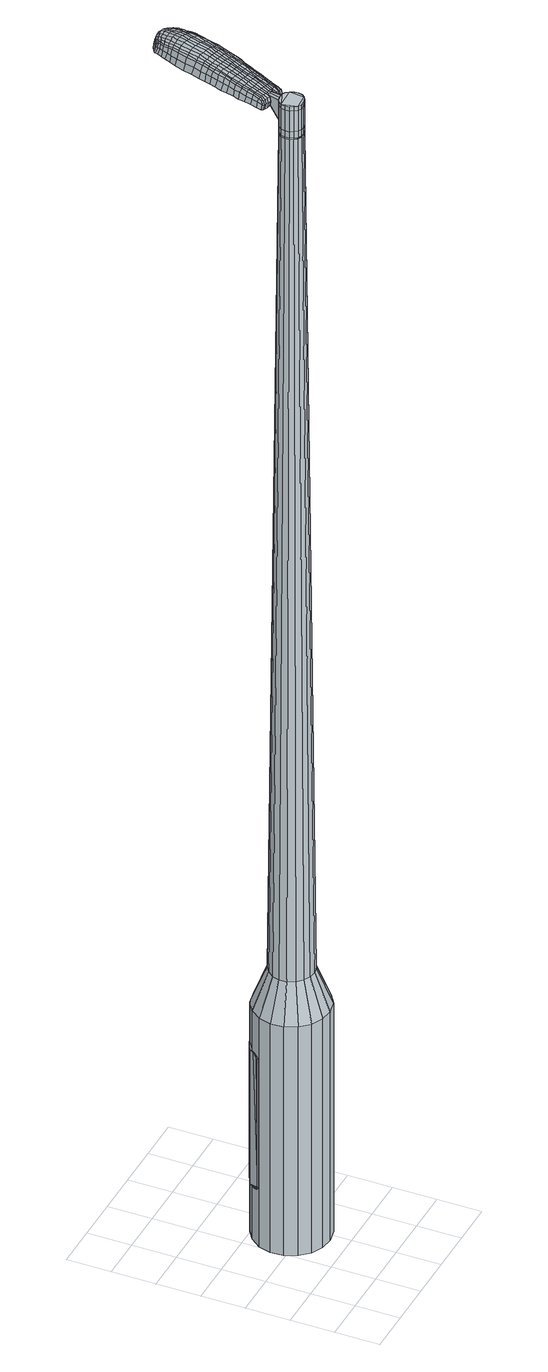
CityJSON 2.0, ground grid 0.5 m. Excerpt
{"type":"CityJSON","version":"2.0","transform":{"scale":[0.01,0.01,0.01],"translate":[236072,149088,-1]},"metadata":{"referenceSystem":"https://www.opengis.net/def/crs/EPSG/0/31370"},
"CityObjects":{
"object1":{"type":"GenericCityObject","attributes":{"cluster":45,"mean_distance_to_centroid":0.279,"new_centroid_x":236072.91,"new_centroid_y":149089.1,"mean_distance_to_camera":8.33,"H1":5.78,"H2":6.01,"Z_final":117.02,"cluster2":-1,"proj_x":236078.48,"proj_y":149090.77,"id_line":90866,"bearing_l":163.28,"distance":5.81,"orientation":"right","G_obj":73.28},"geometry":[{"type":"MultiSurface","lod":"2","boundaries":[[[0,1,2,3]],[[1,4,5,2]],[[4,6,7,5]],[[6,8,9,7]],[[8,10,11,9]],[[10,12,13,11]],[[12,14,15,13]],[[14,16,17,15]],[[16,18,19,17]],[[18,20,21,19]],[[20,22,23,21]],[[22,24,25,23]],[[24,26,27,25]],[[26,28,29,27]],[[28,30,31,29]],[[30,32,33,31]],[[32,34,35,33]],[[34,0,3,35]],[[36,37,38,39]],[[38,40,41,42]],[[41,43,42]],[[42,44,45,46]],[[45,47,46]],[[46,48,49,50]],[[49,51,50]],[[42,46,50,38]],[[50,52,39,38]],[[53,36,39]],[[2,5,7,35]],[[7,9,11,15]],[[11,13,15]],[[15,17,19,23]],[[19,21,23]],[[23,25,27,31]],[[27,29,31]],[[15,23,31,7]],[[31,33,35,7]],[[3,2,35]],[[1,0,54,55]],[[0,34,56,54]],[[34,32,57,56]],[[32,30,58,57]],[[30,28,59,58]],[[28,26,60,59]],[[26,24,61,60]],[[24,22,62,61]],[[22,20,63,62]],[[20,18,64,63]],[[18,16,65,64]],[[16,14,66,65]],[[14,12,67,66]],[[12,10,68,67]],[[10,8,69,68]],[[8,6,70,69]],[[6,4,71,70]],[[4,1,55,71]],[[55,54,72,73]],[[54,56,74,72]],[[56,57,75,74]],[[57,58,76,75]],[[58,59,77,76]],[[59,60,78,77]],[[60,61,79,78]],[[61,62,80,79]],[[62,63,81,80]],[[63,64,82,81]],[[64,65,83,82]],[[65,66,84,83]],[[66,67,85,84]],[[67,68,86,85]],[[68,69,87,86]],[[69,70,88,87]],[[70,71,89,88]],[[71,55,73,89]],[[90,91,92,93]],[[74,94,91,90]],[[75,95,94,74]],[[96,97,95,75]],[[77,98,97,96]],[[78,99,98,77]],[[79,100,99,78]],[[80,101,100,79]],[[102,103,101,80]],[[104,105,103,102]],[[83,106,105,104]],[[84,107,106,83]],[[108,109,107,84]],[[110,111,109,108]],[[112,113,111,110]],[[114,115,113,112]],[[89,116,115,114]],[[93,92,116,89]],[[117,118,119,120]],[[121,117,120,122]],[[123,121,122,124]],[[125,123,124,126]],[[127,125,126,128]],[[129,127,128,130]],[[131,129,130,132]],[[133,131,132,134]],[[135,133,134,136]],[[137,135,136,138]],[[139,137,138,140]],[[141,139,140,142]],[[143,141,142,144]],[[145,143,144,146]],[[147,145,146,148]],[[149,147,148,150]],[[73,72,90,93]],[[72,74,90]],[[76,96,75]],[[76,77,96]],[[81,102,80]],[[81,82,104,102]],[[82,83,104]],[[85,108,84]],[[85,86,110,108]],[[86,87,112,110]],[[87,88,114,112]],[[88,89,114]],[[73,93,89]],[[151,152,92,91]],[[152,116,92]],[[153,115,116]],[[153,154,113,115]],[[154,155,111,113]],[[155,156,109,111]],[[156,107,109]],[[157,105,106]],[[157,158,103,105]],[[158,101,103]],[[159,97,98]],[[159,95,97]],[[151,91,94]],[[39,52,149,160]],[[152,151,161,150]],[[53,39,160,118]],[[151,94,119,161]],[[36,53,118,117]],[[94,95,120,119]],[[37,36,117,121]],[[95,159,122,120]],[[38,37,121,123]],[[159,98,124,122]],[[40,38,123,125]],[[98,99,126,124]],[[41,40,125,127]],[[99,100,128,126]],[[43,41,127,129]],[[100,101,130,128]],[[42,43,129,131]],[[101,158,132,130]],[[44,42,131,133]],[[158,157,134,132]],[[45,44,133,135]],[[157,106,136,134]],[[47,45,135,137]],[[106,107,138,136]],[[46,47,137,139]],[[107,156,140,138]],[[48,46,139,141]],[[156,155,142,140]],[[49,48,141,143]],[[155,154,144,142]],[[51,49,143,145]],[[154,153,146,144]],[[50,51,145,147]],[[153,116,148,146]],[[52,50,147,149]],[[116,152,150,148]],[[149,150,162,163]],[[150,161,164,162]],[[161,119,165,164]],[[119,118,166,165]],[[118,160,167,166]],[[160,149,163,167]],[[168,169,170,171]],[[172,168,171,173]],[[168,172,174,175]],[[169,168,175,176]],[[177,178,179,180]],[[181,177,180,182]],[[177,181,183,184]],[[178,177,184,185]],[[186,187,188,189]],[[190,186,189,191]],[[186,190,192,193]],[[187,186,193,194]],[[195,196,197,198]],[[199,195,198,200]],[[195,199,201,202]],[[196,195,202,203]],[[204,205,206,207]],[[208,204,207,209]],[[204,208,210,211]],[[205,204,211,212]],[[213,214,215,216]],[[217,213,216,218]],[[213,217,219,220]],[[214,213,220,221]],[[222,223,224,225]],[[214,222,225,215]],[[222,214,221,226]],[[223,222,226,227]],[[228,229,230,231]],[[223,228,231,224]],[[228,223,227,232]],[[229,228,232,233]],[[234,172,173,235]],[[229,234,235,230]],[[234,229,233,236]],[[172,234,236,174]],[[237,238,239,240]],[[241,237,240,242]],[[237,241,243,244]],[[238,237,244,245]],[[246,247,248,249]],[[238,246,249,239]],[[246,238,245,250]],[[247,246,250,251]],[[252,253,254,255]],[[247,252,255,248]],[[252,247,251,256]],[[253,252,256,257]],[[258,259,260,261]],[[253,258,261,254]],[[258,253,257,262]],[[259,258,262,263]],[[264,169,176,265]],[[259,264,265,260]],[[264,259,263,266]],[[169,264,266,170]],[[267,268,269,270]],[[271,267,270,272]],[[267,271,273,274]],[[268,267,274,275]],[[276,277,278,279]],[[268,276,279,269]],[[276,268,275,280]],[[277,276,280,281]],[[282,283,284,285]],[[277,282,285,278]],[[282,277,281,286]],[[283,282,286,287]],[[288,181,182,289]],[[283,288,289,284]],[[288,283,287,290]],[[181,288,290,183]],[[291,292,293,294]],[[295,291,294,296]],[[291,295,297,298]],[[292,291,298,299]],[[300,301,302,303]],[[292,300,303,293]],[[300,292,299,304]],[[301,300,304,305]],[[306,307,308,309]],[[301,306,309,302]],[[306,301,305,310]],[[307,306,310,311]],[[312,313,314,315]],[[307,312,315,308]],[[312,307,311,316]],[[313,312,316,317]],[[318,178,185,319]],[[313,318,319,314]],[[318,313,317,320]],[[178,318,320,179]],[[321,207,206,322]],[[323,321,322,324]],[[321,323,325,326]],[[207,321,326,209]],[[327,323,324,328]],[[329,327,328,330]],[[327,329,331,332]],[[323,327,332,325]],[[333,329,330,334]],[[335,333,334,336]],[[333,335,337,338]],[[329,333,338,331]],[[339,335,336,340]],[[341,339,340,342]],[[339,341,343,344]],[[335,339,344,337]],[[345,341,342,346]],[[196,345,346,197]],[[345,196,203,347]],[[341,345,347,343]],[[348,349,194,193]],[[350,348,193,192]],[[348,350,351,352]],[[349,348,352,353]],[[354,355,353,352]],[[356,354,352,351]],[[354,356,357,358]],[[355,354,358,359]],[[360,361,359,358]],[[362,360,358,357]],[[360,362,363,364]],[[361,360,364,365]],[[366,367,365,364]],[[368,366,364,363]],[[366,368,201,199]],[[367,366,199,200]],[[369,370,371,372]],[[271,369,372,273]],[[369,271,272,373]],[[370,369,373,374]],[[375,190,191,376]],[[370,375,376,371]],[[375,370,374,377]],[[190,375,377,192]],[[378,379,380,381]],[[217,378,381,219]],[[378,217,218,382]],[[379,378,382,383]],[[384,385,386,387]],[[379,384,387,380]],[[384,379,383,388]],[[385,384,388,389]],[[390,187,194,391]],[[385,390,391,386]],[[390,385,389,392]],[[187,390,392,188]],[[393,394,395,396]],[[175,393,396,176]],[[393,175,174,397]],[[394,393,397,398]],[[399,400,401,402]],[[394,399,402,395]],[[399,394,398,403]],[[400,399,403,404]],[[405,198,197,406]],[[400,405,406,401]],[[405,400,404,407]],[[198,405,407,200]],[[408,409,410,411]],[[180,408,411,182]],[[408,180,179,412]],[[409,408,412,413]],[[414,202,201,415]],[[409,414,415,410]],[[414,409,413,416]],[[202,414,416,203]],[[417,418,419,420]],[[295,417,420,297]],[[417,295,296,421]],[[418,417,421,422]],[[423,208,209,424]],[[418,423,424,419]],[[423,418,422,425]],[[208,423,425,210]],[[426,427,428,429]],[[241,426,429,243]],[[426,241,242,430]],[[427,426,430,431]],[[432,433,434,435]],[[427,432,435,428]],[[432,427,431,436]],[[433,432,436,437]],[[438,205,212,439]],[[433,438,439,434]],[[438,433,437,440]],[[205,438,440,206]],[[441,442,431,430]],[[240,441,430,242]],[[441,240,239,443]],[[442,441,443,444]],[[445,446,437,436]],[[442,445,436,431]],[[445,442,444,447]],[[446,445,447,448]],[[449,322,206,440]],[[446,449,440,437]],[[449,446,448,450]],[[322,449,450,324]],[[451,452,453,454]],[[298,451,454,299]],[[451,298,297,420]],[[452,451,420,419]],[[455,326,325,456]],[[452,455,456,453]],[[455,452,419,424]],[[326,455,424,209]],[[457,458,444,443]],[[249,457,443,239]],[[457,249,248,459]],[[458,457,459,460]],[[461,462,448,447]],[[458,461,447,444]],[[461,458,460,463]],[[462,461,463,464]],[[465,328,324,450]],[[462,465,450,448]],[[465,462,464,466]],[[328,465,466,330]],[[467,468,469,470]],[[304,467,470,305]],[[467,304,299,454]],[[468,467,454,453]],[[471,332,331,472]],[[468,471,472,469]],[[471,468,453,456]],[[332,471,456,325]],[[473,474,460,459]],[[255,473,459,248]],[[473,255,254,475]],[[474,473,475,476]],[[477,478,464,463]],[[474,477,463,460]],[[477,474,476,479]],[[478,477,479,480]],[[481,334,330,466]],[[478,481,466,464]],[[481,478,480,482]],[[334,481,482,336]],[[483,484,485,486]],[[310,483,486,311]],[[483,310,305,470]],[[484,483,470,469]],[[487,338,337,488]],[[484,487,488,485]],[[487,484,469,472]],[[338,487,472,331]],[[489,490,476,475]],[[261,489,475,254]],[[489,261,260,491]],[[490,489,491,492]],[[493,494,480,479]],[[490,493,479,476]],[[493,490,492,495]],[[494,493,495,496]],[[497,340,336,482]],[[494,497,482,480]],[[497,494,496,498]],[[340,497,498,342]],[[499,500,501,502]],[[316,499,502,317]],[[499,316,311,486]],[[500,499,486,485]],[[503,344,343,504]],[[500,503,504,501]],[[503,500,485,488]],[[344,503,488,337]],[[505,506,492,491]],[[265,505,491,260]],[[505,265,176,396]],[[506,505,396,395]],[[507,508,496,495]],[[506,507,495,492]],[[507,506,395,402]],[[508,507,402,401]],[[509,346,342,498]],[[508,509,498,496]],[[509,508,401,406]],[[346,509,406,197]],[[510,511,413,412]],[[320,510,412,179]],[[510,320,317,502]],[[511,510,502,501]],[[512,347,203,416]],[[511,512,416,413]],[[512,511,501,504]],[[347,512,504,343]],[[513,514,374,373]],[[270,513,373,272]],[[513,270,269,515]],[[514,513,515,516]],[[517,350,192,377]],[[514,517,377,374]],[[517,514,516,518]],[[350,517,518,351]],[[519,520,521,522]],[[220,519,522,221]],[[519,220,219,381]],[[520,519,381,380]],[[523,524,525,526]],[[520,523,526,521]],[[523,520,380,387]],[[524,523,387,386]],[[527,349,353,528]],[[524,527,528,525]],[[527,524,386,391]],[[349,527,391,194]],[[529,530,516,515]],[[279,529,515,269]],[[529,279,278,531]],[[530,529,531,532]],[[533,356,351,518]],[[530,533,518,516]],[[533,530,532,534]],[[356,533,534,357]],[[535,536,537,538]],[[226,535,538,227]],[[535,226,221,522]],[[536,535,522,521]],[[539,540,541,542]],[[536,539,542,537]],[[539,536,521,526]],[[540,539,526,525]],[[543,355,359,544]],[[540,543,544,541]],[[543,540,525,528]],[[355,543,528,353]],[[545,546,532,531]],[[285,545,531,278]],[[545,285,284,547]],[[546,545,547,548]],[[549,362,357,534]],[[546,549,534,532]],[[549,546,548,550]],[[362,549,550,363]],[[551,552,553,554]],[[232,551,554,233]],[[551,232,227,538]],[[552,551,538,537]],[[555,556,557,558]],[[552,555,558,553]],[[555,552,537,542]],[[556,555,542,541]],[[559,361,365,560]],[[556,559,560,557]],[[559,556,541,544]],[[361,559,544,359]],[[561,562,548,547]],[[289,561,547,284]],[[561,289,182,411]],[[562,561,411,410]],[[563,368,363,550]],[[562,563,550,548]],[[563,562,410,415]],[[368,563,415,201]],[[564,565,398,397]],[[236,564,397,174]],[[564,236,233,554]],[[565,564,554,553]],[[566,567,404,403]],[[565,566,403,398]],[[566,565,553,558]],[[567,566,558,557]],[[568,367,200,407]],[[567,568,407,404]],[[568,567,557,560]],[[367,568,560,365]],[[569,570,571,572]],[[572,571,573,574]],[[575,573,571,576]],[[576,571,570,577]],[[578,579,580,581]],[[581,580,582,583]],[[584,582,580,585]],[[585,580,579,586]],[[587,588,589,590]],[[590,589,591,592]],[[593,591,589,594]],[[594,589,588,595]],[[596,597,598,599]],[[599,598,600,601]],[[602,600,598,603]],[[603,598,597,604]],[[605,606,607,608]],[[608,607,609,610]],[[611,609,607,612]],[[612,607,606,613]],[[614,615,616,617]],[[617,616,618,619]],[[620,618,616,621]],[[621,616,615,622]],[[623,624,625,626]],[[626,625,615,614]],[[622,615,625,627]],[[627,625,624,628]],[[629,630,631,632]],[[632,631,624,623]],[[628,624,631,633]],[[633,631,630,634]],[[574,573,635,636]],[[636,635,630,629]],[[634,630,635,637]],[[637,635,573,575]],[[638,639,640,641]],[[641,640,642,643]],[[644,642,640,645]],[[645,640,639,646]],[[647,648,649,650]],[[650,649,639,638]],[[646,639,649,651]],[[651,649,648,652]],[[653,654,655,656]],[[656,655,648,647]],[[652,648,655,657]],[[657,655,654,658]],[[659,660,661,662]],[[662,661,654,653]],[[658,654,661,663]],[[663,661,660,664]],[[577,570,665,666]],[[666,665,660,659]],[[664,660,665,667]],[[667,665,570,569]],[[668,669,670,671]],[[671,670,672,673]],[[674,672,670,675]],[[675,670,669,676]],[[677,678,679,680]],[[680,679,669,668]],[[676,669,679,681]],[[681,679,678,682]],[[683,684,685,686]],[[686,685,678,677]],[[682,678,685,687]],[[687,685,684,688]],[[583,582,689,690]],[[690,689,684,683]],[[688,684,689,691]],[[691,689,582,584]],[[692,693,694,695]],[[695,694,696,697]],[[698,696,694,699]],[[699,694,693,700]],[[701,702,703,704]],[[704,703,693,692]],[[700,693,703,705]],[[705,703,702,706]],[[707,708,709,710]],[[710,709,702,701]],[[706,702,709,711]],[[711,709,708,712]],[[713,714,715,716]],[[716,715,708,707]],[[712,708,715,717]],[[717,715,714,718]],[[586,579,719,720]],[[720,719,714,713]],[[718,714,719,721]],[[721,719,579,578]],[[605,608,722,723]],[[723,722,724,725]],[[726,724,722,166]],[[166,722,608,610]],[[725,724,727,728]],[[728,727,729,730]],[[731,729,727,732]],[[732,727,724,726]],[[730,729,733,734]],[[734,733,735,736]],[[737,735,733,738]],[[738,733,729,731]],[[736,735,739,740]],[[740,739,741,742]],[[743,741,739,744]],[[744,739,735,737]],[[742,741,745,746]],[[746,745,597,596]],[[604,597,745,747]],[[747,745,741,743]],[[595,748,749,594]],[[594,749,750,593]],[[751,750,749,752]],[[752,749,748,753]],[[753,754,755,752]],[[752,755,756,751]],[[757,756,755,758]],[[758,755,754,759]],[[759,760,761,758]],[[758,761,762,757]],[[763,762,761,764]],[[764,761,760,765]],[[765,766,767,764]],[[764,767,768,763]],[[602,768,767,600]],[[600,767,766,601]],[[769,770,771,772]],[[772,771,672,674]],[[673,672,771,773]],[[773,771,770,774]],[[592,591,775,776]],[[776,775,770,769]],[[774,770,775,777]],[[777,775,591,593]],[[778,779,780,781]],[[781,780,618,620]],[[619,618,780,782]],[[782,780,779,783]],[[784,785,786,787]],[[787,786,779,778]],[[783,779,786,788]],[[788,786,785,789]],[[595,588,790,791]],[[791,790,785,784]],[[789,785,790,792]],[[792,790,588,587]],[[793,794,795,796]],[[796,795,576,577]],[[575,576,795,797]],[[797,795,794,798]],[[799,800,801,802]],[[802,801,794,793]],[[798,794,801,803]],[[803,801,800,804]],[[596,599,805,806]],[[806,805,800,799]],[[804,800,805,807]],[[807,805,599,601]],[[808,809,810,811]],[[811,810,581,583]],[[578,581,810,812]],[[812,810,809,813]],[[602,603,814,815]],[[815,814,809,808]],[[813,809,814,816]],[[816,814,603,604]],[[817,818,696,819]],[[819,696,698]],[[697,696,818,820]],[[610,609,821,822]],[[822,821,818,817]],[[820,818,821,823]],[[823,821,609,611]],[[824,825,826,644]],[[826,642,644]],[[643,642,826,827]],[[827,826,825,828]],[[829,830,831,832]],[[832,831,825,824]],[[828,825,831,833]],[[833,831,830,834]],[[613,606,835,836]],[[836,835,830,829]],[[834,830,835,837]],[[837,835,606,605]],[[828,838,839,827]],[[827,839,641,643]],[[638,641,839,840]],[[840,839,838,841]],[[834,842,843,833]],[[833,843,838,828]],[[841,838,843,844]],[[844,843,842,845]],[[605,723,846,837]],[[837,846,842,834]],[[845,842,846,847]],[[847,846,723,725]],[[848,849,850,851]],[[851,850,699,700]],[[698,699,850,819]],[[819,850,849,817]],[[726,166,852,853]],[[853,852,849,848]],[[817,849,852,822]],[[822,852,166,610]],[[841,854,855,840]],[[840,855,650,638]],[[647,650,855,856]],[[856,855,854,857]],[[845,858,859,844]],[[844,859,854,841]],[[857,854,859,860]],[[860,859,858,861]],[[725,728,862,847]],[[847,862,858,845]],[[861,858,862,863]],[[863,862,728,730]],[[864,865,866,867]],[[867,866,705,706]],[[700,705,866,851]],[[851,866,865,848]],[[731,732,868,869]],[[869,868,865,864]],[[848,865,868,853]],[[853,868,732,726]],[[857,870,871,856]],[[856,871,656,647]],[[653,656,871,872]],[[872,871,870,873]],[[861,874,875,860]],[[860,875,870,857]],[[873,870,875,876]],[[876,875,874,877]],[[730,734,878,863]],[[863,878,874,861]],[[877,874,878,879]],[[879,878,734,736]],[[880,881,882,883]],[[883,882,711,712]],[[706,711,882,867]],[[867,882,881,864]],[[737,738,884,885]],[[885,884,881,880]],[[864,881,884,869]],[[869,884,738,731]],[[873,886,887,872]],[[872,887,662,653]],[[659,662,887,888]],[[888,887,886,889]],[[877,890,891,876]],[[876,891,886,873]],[[889,886,891,892]],[[892,891,890,893]],[[736,740,894,879]],[[879,894,890,877]],[[893,890,894,895]],[[895,894,740,742]],[[896,897,898,899]],[[899,898,717,718]],[[712,717,898,883]],[[883,898,897,880]],[[743,744,900,901]],[[901,900,897,896]],[[880,897,900,885]],[[885,900,744,737]],[[889,902,903,888]],[[888,903,666,659]],[[577,666,903,796]],[[796,903,902,793]],[[893,904,905,892]],[[892,905,902,889]],[[793,902,905,802]],[[802,905,904,799]],[[742,746,906,895]],[[895,906,904,893]],[[799,904,906,806]],[[806,906,746,596]],[[813,907,908,812]],[[812,908,721,578]],[[718,721,908,899]],[[899,908,907,896]],[[604,747,909,816]],[[816,909,907,813]],[[896,907,909,901]],[[901,909,747,743]],[[774,910,911,773]],[[773,911,671,673]],[[668,671,911,912]],[[912,911,910,913]],[[593,750,914,777]],[[777,914,910,774]],[[913,910,914,915]],[[915,914,750,751]],[[916,917,918,919]],[[919,918,621,622]],[[620,621,918,781]],[[781,918,917,778]],[[920,921,922,923]],[[923,922,917,916]],[[778,917,922,787]],[[787,922,921,784]],[[753,748,924,925]],[[925,924,921,920]],[[784,921,924,791]],[[791,924,748,595]],[[913,926,927,912]],[[912,927,680,668]],[[677,680,927,928]],[[928,927,926,929]],[[751,756,930,915]],[[915,930,926,913]],[[929,926,930,931]],[[931,930,756,757]],[[932,933,934,935]],[[935,934,627,628]],[[622,627,934,919]],[[919,934,933,916]],[[936,937,938,939]],[[939,938,933,932]],[[916,933,938,923]],[[923,938,937,920]],[[759,754,940,941]],[[941,940,937,936]],[[920,937,940,925]],[[925,940,754,753]],[[929,942,943,928]],[[928,943,686,677]],[[683,686,943,944]],[[944,943,942,945]],[[757,762,946,931]],[[931,946,942,929]],[[945,942,946,947]],[[947,946,762,763]],[[948,949,950,951]],[[951,950,633,634]],[[628,633,950,935]],[[935,950,949,932]],[[952,953,954,955]],[[955,954,949,948]],[[932,949,954,939]],[[939,954,953,936]],[[765,760,956,957]],[[957,956,953,952]],[[936,953,956,941]],[[941,956,760,759]],[[945,958,959,944]],[[944,959,690,683]],[[583,690,959,811]],[[811,959,958,808]],[[763,768,960,947]],[[947,960,958,945]],[[808,958,960,815]],[[815,960,768,602]],[[798,961,962,797]],[[797,962,637,575]],[[634,637,962,951]],[[951,962,961,948]],[[804,963,964,803]],[[803,964,961,798]],[[948,961,964,955]],[[955,964,963,952]],[[601,766,965,807]],[[807,965,963,804]],[[952,963,965,957]],[[957,965,766,765]],[[569,572,171,170]],[[572,574,173,171]],[[584,585,184,183]],[[585,586,185,184]],[[587,590,189,188]],[[590,592,191,189]],[[611,612,211,210]],[[612,613,212,211]],[[614,617,216,215]],[[617,619,218,216]],[[623,626,225,224]],[[626,614,215,225]],[[629,632,231,230]],[[632,623,224,231]],[[574,636,235,173]],[[636,629,230,235]],[[644,645,244,243]],[[645,646,245,244]],[[646,651,250,245]],[[651,652,251,250]],[[652,657,256,251]],[[657,658,257,256]],[[658,663,262,257]],[[663,664,263,262]],[[664,667,266,263]],[[667,569,170,266]],[[674,675,274,273]],[[675,676,275,274]],[[676,681,280,275]],[[681,682,281,280]],[[682,687,286,281]],[[687,688,287,286]],[[688,691,290,287]],[[691,584,183,290]],[[692,695,294,293]],[[695,697,296,294]],[[701,704,303,302]],[[704,692,293,303]],[[707,710,309,308]],[[710,701,302,309]],[[713,716,315,314]],[[716,707,308,315]],[[586,720,319,185]],[[720,713,314,319]],[[769,772,372,371]],[[772,674,273,372]],[[592,776,376,191]],[[776,769,371,376]],[[619,782,382,218]],[[782,783,383,382]],[[783,788,388,383]],[[788,789,389,388]],[[789,792,392,389]],[[792,587,188,392]],[[697,421,296]],[[697,820,422,421]],[[820,823,425,422]],[[823,611,210,425]],[[824,644,429,428]],[[644,243,429]],[[829,832,435,434]],[[832,824,428,435]],[[613,836,439,212]],[[836,829,434,439]],[[966,967,968,969]],[[970,971,969,968]],[[972,973,974,975]],[[976,977,978,979]],[[967,980,981,968]],[[982,970,968,981]],[[983,972,975,984]],[[985,986,977,976]],[[980,987,988,981]],[[988,989,982,981]],[[990,983,984,991]],[[992,986,985,993]],[[987,994,995,988]],[[995,996,989,988]],[[997,990,991,998]],[[999,992,993,1000]],[[1001,1002,1003,1004]],[[1005,1006,1002,1001]],[[1005,1007,1008,1006]],[[1007,1009,1010,1008]],[[1011,1012,1013,1014]],[[1015,1016,1012,1011]],[[1017,1018,1016,1015]],[[1019,1020,1018,1017]],[[1014,1003,1002,1011]],[[1011,1002,1006,1015]],[[1006,1008,1017,1015]],[[1008,1010,1019,1017]],[[975,974,971,970]],[[984,975,970,982]],[[989,991,984,982]],[[996,998,991,989]],[[976,979,973,972]],[[985,976,972,983]],[[993,985,983,990]],[[1000,993,990,997]],[[977,1001,1004,978]],[[986,1005,1001,977]],[[1007,1005,986,992]],[[1009,1007,992,999]],[[1021,1022,1023,1024]],[[1023,1025,1026,1027]],[[1023,1027,1028,1029]],[[1023,1029,1024]],[[1030,1021,1024,1031]],[[1032,1031,1024,1033]],[[1034,1033,1024]],[[1035,1023,1022,1036]],[[1037,1035,1036,1038]],[[1039,1037,1038,1040]],[[1041,1039,1040,1042]],[[1043,1041,1042,1044]],[[1044,1045,1046,1047]],[[1044,1047,1048,1049]],[[1044,1049,1050,1051]],[[1050,1052,1053,1054]],[[1050,1054,1055,1056]],[[1050,1056,1051]],[[1044,1051,1043]],[[1057,1058,1022,1021]],[[1059,1060,1025,1023]],[[1061,1062,1034,1024]],[[1058,1063,1036,1022]],[[1064,1059,1023,1035]],[[1063,1065,1038,1036]],[[1066,1064,1035,1037]],[[1065,1067,1040,1038]],[[1068,1066,1037,1039]],[[1067,1069,1042,1040]],[[1070,1068,1039,1041]],[[1069,1071,1044,1042]],[[1072,1070,1041,1043]],[[1071,1073,1045,1044]],[[1074,1075,1052,1050]],[[1076,1072,1043,1051]],[[1046,1045,1073,1077]],[[1047,1046,1077,1078]],[[1048,1047,1078,1079]],[[1049,1048,1079,1080]],[[1050,1049,1080,1074]],[[1081,1057,1021,1030]],[[1082,1081,1030,1031]],[[1083,1082,1031,1032]],[[1084,1083,1032,1033]],[[1062,1084,1033,1034]],[[1026,1025,1060,1085]],[[1053,1052,1075,1086]],[[1027,1026,1085,1087]],[[1028,1027,1087,1088]],[[1029,1028,1088,1089]],[[1024,1029,1089,1061]],[[1054,1053,1086,1090]],[[1055,1054,1090,1091]],[[1056,1055,1091,1092]],[[1051,1056,1092,1076]]]}]}
},
"vertices":[
[102,153,384],[115,146,384],[115,146,96],[102,153,96],[125,135,384],[125,135,96],[131,122,384],[131,122,96],[132,107,384],[132,107,96],[128,93,384],[128,93,96],[119,81,384],[119,81,96],[107,73,384],[107,73,96],[92,70,384],[92,70,96],[78,72,384],[78,72,96],[65,78,384],[65,78,96],[55,89,384],[55,89,96],[49,102,384],[49,102,96],[48,117,384],[48,117,96],[52,131,384],[52,131,96],[61,143,384],[61,143,96],[73,151,384],[73,151,96],[88,154,384],[88,154,96],[85,124,1524],[81,122,1524],[78,118,1524],[94,125,1524],[77,114,1524],[77,109,1524],[82,101,1524],[79,105,1524],[86,99,1524],[91,99,1524],[99,102,1524],[95,100,1524],[102,106,1524],[103,110,1524],[101,119,1524],[103,115,1524],[98,123,1524],[89,125,1524],[97,136,429],[105,132,429],[89,137,429],[80,135,429],[73,130,429],[67,123,429],[65,115,429],[65,106,429],[69,98,429],[75,92,429],[83,88,429],[91,87,429],[100,89,429],[107,94,429],[112,101,429],[115,109,429],[114,118,429],[111,126,429],[94,125,1483],[98,123,1483],[89,125,1483],[85,124,1483],[81,122,1483],[78,118,1483],[77,114,1483],[77,109,1483],[79,105,1483],[82,101,1483],[86,99,1483],[91,99,1483],[95,100,1483],[99,102,1483],[102,106,1483],[103,110,1483],[103,115,1483],[101,119,1483],[94,124,1483],[94,124,1485],[98,122,1485],[98,122,1483],[89,125,1485],[85,124,1485],[81,121,1483],[81,121,1485],[78,118,1485],[77,114,1485],[77,109,1485],[79,105,1485],[82,102,1483],[82,102,1485],[86,100,1483],[86,100,1485],[91,99,1485],[95,100,1485],[99,103,1483],[99,103,1485],[101,106,1483],[101,106,1485],[103,111,1483],[103,111,1485],[102,115,1483],[102,115,1485],[101,119,1485],[85,124,1519],[89,125,1519],[89,125,1493],[85,124,1493],[81,122,1519],[81,122,1493],[78,118,1519],[78,118,1493],[77,114,1519],[77,114,1493],[77,109,1519],[77,109,1493],[79,105,1519],[79,105,1493],[82,101,1519],[82,101,1493],[86,99,1519],[86,99,1493],[91,99,1519],[91,99,1493],[95,100,1519],[95,100,1493],[99,102,1519],[99,102,1493],[102,106,1519],[102,106,1493],[103,110,1519],[103,110,1493],[103,115,1519],[103,115,1493],[101,119,1519],[101,119,1493],[98,123,1519],[98,123,1493],[94,125,1485],[98,123,1485],[103,115,1485],[103,110,1485],[102,106,1485],[99,102,1485],[86,99,1485],[82,101,1485],[81,122,1485],[94,125,1519],[94,125,1493],[102,142,1513],[102,142,1518],[99,143,1513],[96,144,1513],[96,144,1518],[99,143,1518],[139,208,1519],[137,201,1518],[139,202,1509],[141,209,1510],[142,216,1519],[144,217,1510],[140,216,1526],[137,208,1525],[135,201,1525],[102,219,1519],[101,213,1518],[102,211,1525],[104,218,1525],[105,228,1519],[106,226,1526],[104,230,1510],[101,221,1510],[100,214,1509],[140,285,1519],[144,284,1519],[144,284,1513],[141,286,1513],[136,285,1519],[136,286,1513],[136,283,1524],[140,283,1524],[143,282,1524],[119,214,1530],[117,207,1529],[120,206,1529],[122,213,1530],[122,222,1531],[125,221,1531],[118,223,1530],[115,215,1530],[113,208,1529],[96,136,1512],[99,136,1512],[99,137,1517],[96,137,1517],[93,137,1512],[94,138,1517],[93,138,1506],[96,137,1506],[99,136,1506],[155,265,1519],[154,262,1519],[156,263,1512],[157,266,1512],[155,268,1518],[157,268,1512],[154,267,1522],[154,265,1523],[153,262,1524],[154,257,1519],[152,252,1519],[154,252,1512],[155,258,1512],[152,257,1524],[151,252,1525],[151,246,1519],[149,238,1519],[151,239,1511],[153,247,1511],[149,246,1526],[147,238,1526],[145,227,1519],[147,228,1510],[144,227,1526],[114,139,1513],[117,146,1513],[115,145,1518],[113,138,1517],[112,134,1512],[111,135,1516],[113,134,1506],[115,139,1507],[118,146,1507],[119,153,1514],[122,160,1515],[120,160,1520],[118,153,1519],[121,153,1507],[123,161,1507],[124,167,1515],[127,174,1516],[125,174,1522],[123,167,1521],[126,168,1508],[129,175,1508],[130,181,1517],[132,188,1517],[130,187,1524],[128,180,1523],[131,182,1508],[134,189,1509],[134,195,1518],[133,194,1524],[136,195,1509],[121,276,1519],[120,273,1519],[121,273,1524],[122,276,1523],[122,278,1518],[123,278,1522],[121,280,1512],[120,278,1512],[119,275,1512],[118,269,1519],[116,263,1519],[117,262,1525],[119,268,1524],[117,270,1512],[115,265,1512],[114,258,1519],[111,250,1519],[112,249,1526],[115,257,1526],[113,259,1511],[110,252,1511],[108,239,1519],[109,238,1526],[107,241,1510],[85,148,1513],[87,155,1513],[86,156,1507],[84,149,1507],[84,142,1512],[83,143,1506],[85,143,1516],[86,147,1517],[88,154,1518],[88,162,1514],[90,170,1515],[89,171,1507],[88,164,1507],[89,161,1519],[91,168,1520],[92,177,1515],[94,184,1516],[93,186,1508],[91,178,1508],[93,176,1521],[95,183,1522],[95,191,1517],[97,198,1517],[96,200,1509],[94,193,1508],[97,190,1523],[98,197,1524],[99,206,1518],[98,207,1509],[100,204,1524],[98,143,1519],[100,142,1519],[100,150,1520],[103,149,1520],[97,151,1520],[95,143,1519],[102,157,1522],[105,156,1522],[104,164,1523],[107,163,1523],[101,165,1523],[99,158,1521],[106,171,1524],[109,170,1524],[109,178,1525],[111,177,1525],[105,179,1525],[103,172,1524],[111,185,1526],[114,185,1526],[113,192,1527],[116,192,1527],[109,193,1527],[107,186,1526],[115,200,1528],[118,199,1528],[111,201,1528],[139,280,1527],[142,279,1527],[135,280,1526],[134,276,1527],[138,276,1528],[141,275,1528],[136,270,1529],[139,269,1529],[132,270,1528],[130,263,1530],[134,263,1530],[137,262,1530],[132,256,1531],[135,255,1531],[128,257,1530],[125,248,1531],[129,247,1531],[132,246,1531],[125,235,1531],[129,234,1531],[121,236,1531],[124,280,1518],[126,282,1519],[126,283,1513],[123,281,1513],[124,279,1523],[127,280,1523],[131,284,1519],[131,285,1513],[131,282,1524],[155,270,1518],[154,273,1518],[153,271,1523],[154,269,1523],[156,271,1513],[155,273,1513],[152,276,1519],[150,279,1519],[149,278,1524],[151,275,1523],[153,277,1513],[150,280,1513],[147,282,1519],[147,280,1524],[147,283,1513],[136,208,1528],[134,209,1528],[132,202,1528],[134,201,1527],[139,216,1528],[137,217,1529],[132,210,1529],[128,211,1530],[126,204,1529],[129,203,1528],[134,218,1529],[131,219,1530],[125,212,1530],[123,205,1529],[128,220,1531],[105,217,1528],[107,217,1529],[110,225,1529],[107,226,1528],[103,210,1527],[105,210,1528],[111,216,1529],[114,225,1530],[109,209,1528],[85,140,1512],[86,139,1512],[87,140,1517],[85,141,1517],[84,141,1506],[86,140,1506],[90,138,1512],[90,139,1517],[89,139,1506],[110,132,1512],[108,133,1512],[109,133,1506],[111,133,1506],[110,133,1517],[108,134,1517],[106,133,1512],[104,134,1512],[104,135,1506],[107,134,1506],[106,134,1517],[104,135,1517],[101,135,1512],[102,136,1506],[101,136,1517],[111,139,1519],[110,139,1519],[114,146,1520],[112,146,1520],[108,140,1519],[105,140,1519],[110,147,1520],[108,147,1520],[103,141,1519],[105,148,1520],[87,146,1519],[89,145,1519],[91,153,1520],[89,153,1520],[92,145,1519],[94,152,1520],[116,153,1521],[115,153,1521],[119,160,1522],[117,160,1522],[113,154,1521],[110,155,1521],[115,161,1522],[112,162,1523],[107,155,1522],[110,162,1523],[91,161,1521],[93,160,1521],[94,167,1522],[92,168,1522],[96,159,1521],[98,166,1522],[121,167,1523],[120,167,1523],[124,174,1524],[122,174,1524],[117,168,1523],[115,169,1524],[120,175,1525],[117,176,1525],[112,170,1524],[114,177,1525],[94,175,1523],[96,174,1523],[98,182,1524],[96,182,1524],[100,173,1524],[102,180,1525],[126,181,1525],[125,181,1525],[129,187,1526],[127,188,1526],[122,182,1526],[119,183,1526],[124,189,1527],[122,190,1527],[116,184,1526],[119,191,1527],[98,189,1525],[100,189,1525],[102,196,1526],[100,196,1526],[104,188,1526],[105,195,1527],[131,194,1527],[129,195,1527],[127,196,1527],[124,197,1528],[121,198,1528],[101,203,1527],[104,203,1527],[107,202,1528],[124,276,1525],[126,278,1525],[122,273,1526],[125,274,1526],[130,279,1526],[129,276,1527],[153,267,1525],[152,269,1525],[151,265,1526],[152,263,1525],[151,272,1525],[148,275,1526],[147,271,1527],[150,268,1526],[146,277,1526],[144,273,1527],[120,268,1526],[123,269,1527],[118,263,1527],[121,263,1528],[127,270,1528],[125,263,1529],[151,258,1526],[150,260,1527],[148,254,1528],[150,252,1527],[148,263,1527],[146,265,1528],[144,258,1529],[146,256,1528],[143,267,1528],[141,260,1530],[116,257,1528],[119,257,1529],[114,249,1528],[116,249,1529],[123,257,1529],[120,249,1530],[148,246,1528],[147,248,1528],[144,240,1529],[146,239,1528],[145,250,1529],[142,252,1530],[139,243,1530],[142,241,1530],[139,253,1530],[136,245,1531],[110,237,1529],[113,237,1529],[117,237,1530],[142,227,1528],[141,228,1529],[138,230,1530],[135,231,1530],[132,233,1531],[137,203,1509],[135,202,1518],[137,209,1518],[139,210,1509],[140,217,1519],[142,218,1510],[138,216,1525],[136,208,1525],[133,202,1525],[104,211,1525],[103,212,1518],[104,219,1518],[105,218,1525],[107,227,1519],[108,226,1525],[106,229,1510],[103,221,1509],[101,214,1509],[143,282,1513],[143,281,1519],[140,282,1519],[140,283,1513],[136,283,1519],[136,283,1513],[136,281,1524],[139,281,1524],[143,280,1524],[120,206,1528],[117,207,1528],[119,214,1529],[122,213,1529],[122,223,1529],[125,222,1529],[118,224,1529],[116,215,1529],[114,208,1528],[99,139,1516],[99,138,1512],[97,139,1512],[97,139,1516],[94,139,1512],[94,140,1516],[94,140,1506],[97,139,1506],[100,139,1506],[154,263,1512],[152,262,1519],[153,265,1518],[155,266,1512],[153,267,1518],[155,268,1512],[152,267,1522],[152,265,1523],[151,262,1523],[152,253,1512],[150,252,1519],[152,258,1519],[153,258,1512],[150,257,1524],[149,252,1525],[149,240,1511],[147,239,1519],[149,246,1519],[151,247,1511],[148,246,1525],[145,239,1526],[144,228,1519],[145,229,1510],[142,228,1526],[114,146,1518],[115,147,1513],[112,140,1513],[111,139,1517],[110,135,1512],[110,136,1515],[111,135,1506],[113,140,1506],[116,147,1507],[119,160,1520],[120,161,1514],[117,154,1514],[116,153,1519],[119,154,1507],[122,161,1507],[124,174,1522],[125,175,1516],[123,168,1515],[121,167,1521],[124,168,1508],[127,175,1508],[129,188,1523],[130,189,1517],[128,182,1516],[126,181,1522],[129,182,1508],[132,189,1508],[133,195,1517],[131,195,1524],[134,196,1509],[122,272,1523],[121,272,1519],[123,275,1518],[124,275,1523],[124,277,1518],[124,276,1522],[123,278,1512],[122,277,1512],[120,274,1512],[119,262,1525],[117,263,1519],[120,268,1519],[121,267,1524],[119,269,1512],[116,264,1512],[114,248,1526],[113,250,1519],[115,257,1519],[117,256,1525],[114,259,1511],[112,251,1511],[110,239,1519],[111,237,1526],[109,240,1510],[88,156,1507],[89,155,1513],[87,147,1513],[86,148,1506],[86,142,1512],[85,143,1506],[87,143,1515],[88,147,1517],[90,154,1518],[91,171,1507],[92,169,1514],[90,162,1514],[90,163,1507],[91,161,1519],[93,168,1520],[95,185,1508],[96,184,1516],[94,176,1515],[93,178,1508],[95,175,1521],[97,183,1522],[98,200,1508],[99,198,1517],[97,191,1516],[96,193,1508],[98,190,1522],[100,197,1523],[101,205,1517],[100,207,1509],[102,204,1524],[98,144,1518],[101,143,1518],[100,150,1519],[103,150,1519],[98,151,1519],[102,157,1520],[105,157,1520],[105,165,1521],[107,164,1521],[102,166,1521],[100,158,1520],[107,172,1523],[109,171,1523],[109,179,1524],[111,178,1524],[106,180,1524],[104,173,1523],[111,186,1525],[114,185,1525],[113,193,1526],[116,192,1526],[110,194,1526],[108,187,1525],[115,200,1527],[118,199,1527],[112,201,1527],[142,278,1526],[139,279,1526],[135,279,1525],[134,275,1526],[138,275,1526],[141,274,1526],[139,268,1528],[136,269,1528],[132,270,1527],[130,263,1528],[134,262,1529],[137,261,1529],[135,254,1530],[132,255,1530],[128,256,1529],[125,248,1530],[129,247,1530],[132,246,1530],[129,234,1530],[125,235,1530],[122,236,1530],[127,281,1513],[127,280,1518],[125,278,1518],[124,279,1512],[125,277,1523],[127,278,1523],[132,281,1519],[131,282,1513],[131,280,1523],[151,271,1523],[152,272,1518],[153,269,1518],[152,268,1523],[154,270,1512],[153,272,1512],[148,276,1523],[148,278,1519],[150,275,1519],[150,273,1523],[151,275,1513],[149,278,1513],[146,280,1519],[145,278,1524],[146,281,1513],[131,202,1527],[134,209,1527],[135,209,1527],[132,202,1526],[137,217,1527],[136,217,1528],[126,204,1528],[128,211,1528],[131,210,1528],[129,203,1527],[134,218,1528],[131,220,1529],[125,212,1529],[123,205,1528],[128,221,1529],[110,225,1528],[108,217,1527],[106,217,1527],[109,226,1527],[105,210,1526],[106,210,1527],[112,216,1528],[114,225,1528],[110,209,1527],[88,142,1516],[87,141,1512],[87,142,1516],[87,142,1506],[90,140,1512],[91,141,1516],[90,141,1506],[110,135,1506],[109,135,1512],[110,134,1512],[109,135,1516],[109,136,1516],[105,137,1506],[104,136,1512],[107,135,1512],[108,136,1506],[107,136,1516],[104,137,1516],[102,137,1512],[102,138,1506],[102,138,1516],[110,140,1518],[111,140,1518],[113,146,1519],[112,147,1519],[106,141,1518],[108,141,1518],[110,147,1519],[108,148,1519],[103,142,1518],[105,149,1519],[91,153,1519],[89,146,1518],[88,147,1518],[90,153,1519],[92,145,1518],[94,152,1519],[115,154,1520],[115,153,1520],[118,160,1521],[117,161,1521],[110,155,1520],[113,154,1520],[115,161,1521],[112,162,1521],[107,156,1520],[110,163,1521],[95,168,1521],[93,160,1520],[92,161,1520],[94,168,1521],[96,159,1520],[98,167,1521],[120,168,1522],[120,167,1522],[123,174,1523],[122,175,1523],[115,169,1522],[117,169,1522],[120,176,1523],[117,176,1524],[112,170,1523],[114,177,1524],[99,182,1523],[97,175,1522],[96,175,1522],[97,182,1523],[100,174,1522],[102,181,1523],[124,182,1524],[125,181,1524],[128,188,1525],[127,189,1525],[119,183,1525],[122,183,1524],[124,189,1525],[121,190,1526],[116,184,1525],[119,191,1526],[102,196,1525],[100,189,1524],[99,189,1524],[101,196,1525],[104,188,1524],[106,195,1525],[129,196,1526],[130,195,1526],[124,197,1527],[127,196,1526],[121,198,1527],[104,203,1526],[103,203,1526],[108,202,1526],[127,276,1524],[125,275,1524],[123,272,1525],[125,273,1525],[131,278,1525],[129,275,1525],[150,265,1525],[151,269,1524],[151,266,1524],[151,263,1525],[146,270,1526],[147,274,1525],[149,271,1524],[149,268,1525],[145,276,1525],[144,273,1526],[123,268,1526],[122,267,1526],[119,262,1526],[121,262,1527],[127,269,1526],[125,263,1527],[147,254,1527],[149,260,1526],[150,258,1526],[148,253,1526],[143,258,1528],[145,265,1527],[147,262,1526],[145,256,1527],[142,267,1527],[140,260,1528],[119,256,1527],[117,256,1527],[115,248,1527],[117,248,1528],[123,256,1528],[121,248,1529],[144,240,1528],[146,248,1527],[147,247,1527],[144,239,1527],[139,243,1529],[141,252,1529],[144,250,1528],[141,242,1528],[138,253,1529],[136,245,1530],[114,237,1528],[112,237,1528],[117,236,1529],[140,229,1528],[141,228,1528],[135,231,1529],[138,230,1529],[132,233,1530],[111,135,1508],[105,137,1508],[115,168,1509],[123,165,1509],[122,188,1510],[130,186,1510],[134,226,1512],[143,223,1512],[138,206,1511],[129,209,1511],[139,243,1513],[143,256,1514],[151,254,1514],[148,240,1513],[98,139,1508],[108,170,1509],[114,191,1510],[125,229,1512],[120,211,1511],[130,246,1513],[134,259,1514],[92,141,1508],[100,172,1509],[106,193,1510],[116,231,1512],[111,214,1511],[126,261,1514],[122,249,1513],[85,143,1508],[93,175,1509],[97,196,1510],[107,234,1512],[102,217,1511],[117,264,1514],[113,251,1513],[146,269,1514],[146,274,1514],[153,272,1514],[154,267,1514],[138,272,1514],[140,276,1514],[130,274,1514],[133,278,1514],[122,276,1514],[126,280,1514],[145,279,1515],[143,283,1515],[144,283,1515],[149,278,1515],[141,281,1515],[142,284,1515],[137,282,1515],[141,284,1515],[133,283,1515],[140,284,1515],[58,141,334],[61,145,334],[61,145,165],[52,133,171],[58,141,165],[56,138,165],[54,136,166],[53,134,167],[52,133,169],[56,138,334],[54,136,333],[53,134,332],[52,133,331],[52,133,328],[73,152,165],[73,152,334],[88,156,165],[88,156,334],[103,154,165],[103,154,334],[116,147,165],[116,147,334],[126,136,165],[126,136,334],[128,132,334],[130,129,334],[131,127,333],[132,125,332],[132,124,331],[133,123,328],[128,132,165],[133,123,171],[132,124,169],[132,125,167],[131,127,166],[130,129,165],[60,140,334],[63,143,334],[63,143,165],[60,140,165],[54,131,171],[54,131,328],[74,150,334],[74,150,165],[88,153,334],[88,153,165],[102,151,334],[102,151,165],[114,145,334],[114,145,165],[124,135,334],[124,135,165],[126,131,334],[130,122,328],[130,122,171],[126,131,165],[127,128,334],[128,125,333],[129,124,332],[130,122,331],[58,137,334],[57,134,333],[55,133,332],[55,132,331],[58,137,165],[130,122,169],[57,134,166],[55,133,167],[55,132,169],[129,124,167],[128,125,166],[127,128,165]
]}
